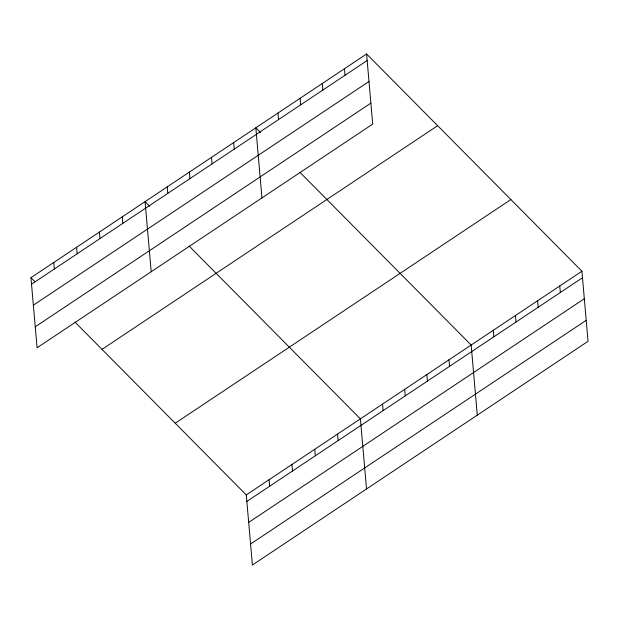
<?xml version="1.0" encoding="UTF-8"?>
<svg xmlns="http://www.w3.org/2000/svg" width="619" height="619" viewBox="0 0 619 619"><rect width="100%" height="100%" fill="white"/><g stroke="black" fill="none" stroke-linecap="round" stroke-linejoin="round"><path stroke-width="0.93" d="M366.587 53.992L372.723 124.086L37.086 347.777L30.95 277.683L366.587 53.992L581.914 271.223L588.05 341.317L252.413 565.008L246.277 494.914L75.031 322.159M31.523 284.206L367.16 60.515M33.356 305.182L368.994 81.491M35.244 326.793L370.889 103.11M102.011 349.371L437.648 125.68M175.216 423.226L510.861 199.542M246.277 494.914L581.914 271.223M246.849 501.429L582.487 277.738M248.683 522.413L584.321 298.722M250.571 544.024L586.216 320.333M260.437 132.458L255.833 127.816L261.961 197.902M299.913 172.283L471.16 345.038L477.288 415.132M149.674 206.274L145.07 201.632L151.198 271.718M189.151 246.099L360.397 418.862L366.525 488.948M30.95 277.683L34.896 281.668M559.769 285.986L560.334 292.508M537.617 300.749L538.182 307.272M515.465 315.512L516.029 322.035M493.312 330.275L493.877 336.798M449.007 359.809L449.572 366.324M426.855 374.572L427.42 381.087M404.702 389.336L405.267 395.851M382.55 404.099L383.115 410.614M344.443 68.755L345.007 75.278M322.29 83.526L322.855 90.041M337.572 434.074L338.144 440.589M300.138 98.289L300.702 104.804M314.746 449.278L315.319 455.801M277.985 113.053L278.55 119.568M291.92 464.49L292.493 471.013M269.103 479.702L269.667 486.217M233.68 142.579L234.245 149.094M211.528 157.342L212.093 163.857M189.375 172.105L189.94 178.62M167.223 186.868L167.788 193.383M122.245 216.843L122.817 223.358M99.419 232.055L99.992 238.57M76.594 247.267L77.166 253.782M53.776 262.471L54.34 268.994"/></g></svg>
